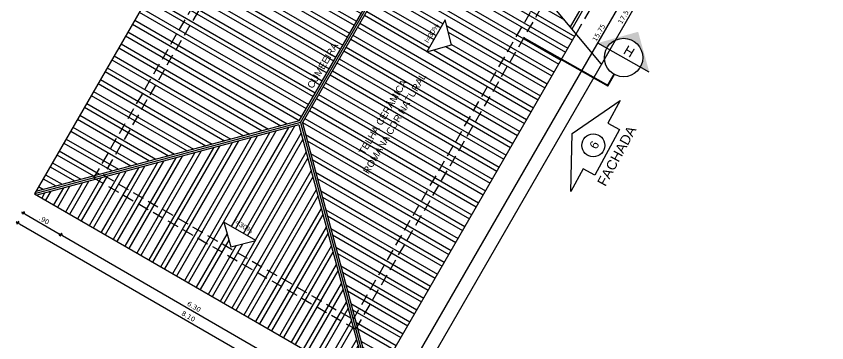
# Model space of a CAD drawing. Extents: x 249 to 354, y 55 to 132.
# Drawn here: x 319.78 to 336.66, y 64.96 to 71.75 of the extents above; entities that cross this region are included whole.
import ezdxf

# ---------------------------------------------------------------- set-up
doc = ezdxf.new("R2010")
doc.units = 0
doc.header["$LTSCALE"] = 0.005
doc.header["$PDMODE"] = 3
for name, pattern in [('CONTINU', [0]), ('DASHDOT', [25.4, 12.7, -6.35, 0, -6.35]), ('HIDDEN', [9.525, 6.35, -3.175])]:
    doc.linetypes.add(name, pattern=pattern)
doc.layers.get('0').update_dxf_attribs({"linetype": 'CONTINUOUS'})
doc.layers.get('Defpoints').update_dxf_attribs({"linetype": 'CONTINUOUS'})
for name, color, linetype in [('01', 1, 'CONTINUOUS'), ('02', 2, 'CONTINUOUS'), ('A-PISOS-NIVEL', 1, 'CONTINUOUS'), ('A-PROJCOBERTURA', 7, 'HIDDEN'), ('ARQ-CTA-1_075', 1, 'CONTINUOUS'), ('ARQ-MOB-VISTA', 1, 'CONTINU'), ('ARQ-SMB-1_100', 1, 'CONTINUOUS'), ('ARQ-TXT-1_050', 2, 'CONTINUOUS'), ('ARQ-TXT-1_075', 2, 'CONTINUOUS'), ('ARQ-TXT-1_100', 2, 'CONTINUOUS')]:
    doc.layers.add(name, color=color, linetype=linetype)
doc.styles.add('A20', font='arial.ttf', dxfattribs={"height": 0.2})
doc.styles.add('A26', font='arial.ttf', dxfattribs={"height": 0.26})
doc.styles.add('ESC-50-A20', font='arial.ttf', dxfattribs={"height": 0.1})
doc.styles.add('FNDE Text Cota 0075', font='verdana.ttf', dxfattribs={"height": 0.1})
doc.dimstyles.new('FNDE 1-075', dxfattribs={"dimscale": 2.5, "dimtxt": 0.1, "dimasz": 0.015, "dimexe": 0.15, "dimexo": 0.15, "dimgap": 0.015, "dimtad": 1, "dimzin": 4, "dimdsep": 46, "dimtxsty": 'FNDE Text Cota 0075', "dimblk": 'tic', "dimcen": 0.025, "dimdle": 0.15, "dimse1": 1, "dimse2": 1, "dimclrd": 251, "dimclre": 251, "dimclrt": 256, "dimaunit": 1, "dimadec": 3, "dimazin": 0, "dimtfac": 1, "dimtix": 1, "dimtmove": 2, "dimatfit": 3, "dimldrblk": 'DOTSMALL', "dimfxl": 0.15, "dimtvp": 1, "dimtolj": 1, "dimtzin": 0, "dimarcsym": 0})
pattern_1 = [(150, (43.23623, -57.05048), (-0.142875, -0.24746676), []), (150, (43.20137, -56.92037), (-0.142875, -0.24746676), [])]

# ---------------------------------------------------------------- blocks, each defined once
blk = doc.blocks.new('tic')
at = {"color": 251}
for p, q in [((-1, 0), (1, 0)), ((0, -1), (0, 1))]:
    blk.add_line(p, q, dxfattribs=at)
blk.add_line((-0.6, -0.6), (0.6, 0.6))
blk = doc.blocks.new('*D16')
at = {"layer": 'ARQ-CTA-1_075', "color": 251, "lineweight": -2, "transparency": 16777216}
blk.add_line((319.964, 67.638), (320.679, 67.225), dxfattribs=at)
at = {"layer": 'Defpoints', "color": 0, "transparency": 16777216}
for p in [(320.165, 68.06), (320.944, 67.61), (320.711, 67.207)]:
    blk.add_point(p, dxfattribs=at)
at = {"layer": 'ARQ-CTA-1_075', "color": 251, "lineweight": -2, "transparency": 16777216, "xscale": 0.0375, "yscale": 0.0375, "zscale": 0.0375}
for p, rotation in [((319.932, 67.657), 150.0000081916608), ((320.711, 67.207), 330.0000081916608)]:
    blk.add_blockref('tic', p, dxfattribs=dict(at, rotation=rotation))
at = {"layer": 'ARQ-CTA-1_075', "transparency": 16777216, "insert": (320.366, 67.509), "char_height": 0.1, "attachment_point": 5, "rotation": 330, "style": 'FNDE Text Cota 0075'}
blk.add_mtext('\\A1;.90', dxfattribs=at)
blk = doc.blocks.new('_DotSmall')
at = {"color": 0, "linetype": 'ByBlock', "const_width": 0.5}
blk.add_lwpolyline([(-0.0625, 0, 1), (0.0625, 0, 1)], format="xyb", close=True, dxfattribs=at)
blk = doc.blocks.new('*D17')
at = {"layer": 'ARQ-CTA-1_075', "color": 251, "lineweight": -2, "transparency": 16777216}
blk.add_line((320.744, 67.188), (326.135, 64.075), dxfattribs=at)
at = {"layer": 'Defpoints', "color": 0, "transparency": 16777216}
for p in [(320.944, 67.61), (326.4, 64.46), (326.167, 64.057)]:
    blk.add_point(p, dxfattribs=at)
at = {"layer": 'ARQ-CTA-1_075', "color": 251, "lineweight": -2, "transparency": 16777216, "xscale": 0.0375, "yscale": 0.0375, "zscale": 0.0375}
for p, rotation in [((320.711, 67.207), 150.000008191662), ((326.167, 64.057), 330.0000081916621)]:
    blk.add_blockref('tic', p, dxfattribs=dict(at, rotation=rotation))
at = {"layer": 'ARQ-CTA-1_075', "transparency": 16777216, "insert": (323.484, 65.709), "char_height": 0.1, "attachment_point": 5, "rotation": 330, "style": 'FNDE Text Cota 0075'}
blk.add_mtext('\\A1;6.30', dxfattribs=at)
blk = doc.blocks.new('*D19')
at = {"layer": 'ARQ-CTA-1_075', "color": 251, "lineweight": -2, "transparency": 16777216}
blk.add_line((319.848, 67.436), (326.798, 63.424), dxfattribs=at)
at = {"layer": 'Defpoints', "color": 0, "transparency": 16777216}
for p in [(320.165, 68.06), (327.179, 64.01), (326.83, 63.405)]:
    blk.add_point(p, dxfattribs=at)
at = {"layer": 'ARQ-CTA-1_075', "color": 251, "lineweight": -2, "transparency": 16777216, "xscale": 0.0375, "yscale": 0.0375, "zscale": 0.0375}
for p, rotation in [((319.815, 67.455), 150.0000081916616), ((326.83, 63.405), 330.0000081916616)]:
    blk.add_blockref('tic', p, dxfattribs=dict(at, rotation=rotation))
at = {"layer": 'ARQ-CTA-1_075', "transparency": 16777216, "insert": (323.368, 65.508), "char_height": 0.1, "attachment_point": 5, "rotation": 330, "style": 'FNDE Text Cota 0075'}
blk.add_mtext('\\A1;8.10', dxfattribs=at)
blk = doc.blocks.new('*D21')
at = {"layer": 'ARQ-CTA-1_075', "color": 251, "lineweight": -2, "transparency": 16777216}
blk.add_line((328.069, 64.579), (335.906, 78.154), dxfattribs=at)
at = {"layer": 'Defpoints', "color": 0, "transparency": 16777216}
for p in [(335.504, 78.429), (335.925, 78.187), (327.629, 64.789)]:
    blk.add_point(p, dxfattribs=at)
at = {"layer": 'ARQ-CTA-1_075', "color": 251, "lineweight": -2, "transparency": 16777216, "xscale": 0.0375, "yscale": 0.0375, "zscale": 0.0375}
for p, rotation in [((335.925, 78.187), 60.00000440132629), ((328.05, 64.547), 240.0000044013263)]:
    blk.add_blockref('tic', p, dxfattribs=dict(at, rotation=rotation))
at = {"layer": 'ARQ-CTA-1_075', "transparency": 16777216, "insert": (331.91, 71.411), "char_height": 0.1, "attachment_point": 5, "rotation": 60, "style": 'FNDE Text Cota 0075'}
blk.add_mtext('\\A1;15.75', dxfattribs=at)
blk = doc.blocks.new('*D23')
at = {"layer": 'ARQ-CTA-1_075', "color": 251, "lineweight": -2, "transparency": 16777216}
blk.add_line((327.866, 63.657), (336.604, 78.79), dxfattribs=at)
at = {"layer": 'Defpoints', "color": 0, "transparency": 16777216}
for p in [(335.954, 79.209), (336.623, 78.823), (327.179, 64.01)]:
    blk.add_point(p, dxfattribs=at)
at = {"layer": 'ARQ-CTA-1_075', "color": 251, "lineweight": -2, "transparency": 16777216, "xscale": 0.0375, "yscale": 0.0375, "zscale": 0.0375}
for p, rotation in [((336.623, 78.823), 60.00000440132642), ((327.848, 63.624), 240.0000044013264)]:
    blk.add_blockref('tic', p, dxfattribs=dict(at, rotation=rotation))
at = {"layer": 'ARQ-CTA-1_075', "transparency": 16777216, "insert": (332.442, 71.774), "char_height": 0.1, "attachment_point": 5, "rotation": 60, "style": 'FNDE Text Cota 0075'}
blk.add_mtext('\\A1;17.55', dxfattribs=at)
blk = doc.blocks.new('FNDE-Ind Corte-1_100')
blk.add_hatch(color=251).paths.add_polyline_path([(241.999, -2.386), (242.214, -2.386, -1), (243.014, -2.386), (243.229, -2.386), (242.614, -1.77)])
at = {"color": 251, "linetype": 'Continuous'}
blk.add_line((243.229, -2.386), (241.999, -2.386), dxfattribs=at)
blk.add_circle((242.614, -2.386), 0.4, dxfattribs=at)

msp = doc.modelspace()

# ---------------------------------------------------------------- hatches: boundary and pattern name
at = {"layer": '01'}
h = msp.add_hatch(dxfattribs=at)
h.set_pattern_fill('ANSI32', color=256, scale=0.03, angle=105)
h.set_pattern_definition(pattern_1)
h.paths.add_polyline_path([(325.893, 77.982), (327.941, 75.541), (327.831, 74.937), (328.58, 75.291), (328.641, 75.256), (328.493, 74.907), (328.644, 74.726), (325.671, 69.577), (320.193, 68.109)])
h.paths.add_polyline_path([(325.554, 72.612), (325.426, 73.131), (325.94, 73.28)], flags=16)
h = msp.add_hatch(dxfattribs=at)
h.set_pattern_fill('ANSI32', color=256, scale=0.03, angle=105)
h.set_pattern_definition(pattern_1)
h.paths.add_polyline_path([(327.208, 64.059), (325.74, 69.537), (328.692, 74.649), (328.724, 74.63), (331.438, 71.386)])
h.paths.add_polyline_path([(328.328, 71.01), (328.843, 71.158), (328.714, 71.678)], flags=16)
h = msp.add_hatch(dxfattribs=at)
h.set_pattern_fill('ANSI32', color=256, scale=0.03, angle=15)
h.set_pattern_definition([(60, (43.23623, -57.05048), (-0.24746676, 0.142875), []), (60, (43.36635, -57.01562), (-0.24746676, 0.142875), [])])
h.paths.add_polyline_path([(325.669, 69.493), (320.214, 68.032), (327.13, 64.038)])
h.paths.add_polyline_path([(324.104, 67.471), (324.252, 66.957), (324.772, 67.085)], flags=16)

# ---------------------------------------------------------------- linework, layer by layer
at = {"layer": '02'}
for points in [[(328.328, 71.01), (328.843, 71.158), (328.714, 71.678)], [(324.104, 67.471), (324.252, 66.957), (324.772, 67.085)]]:
    msp.add_lwpolyline(points, close=True, dxfattribs=at)
at = {"layer": 'A-PISOS-NIVEL', "color": 2}
for p, q in [((325.671, 69.577), (328.644, 74.726)), ((325.697, 69.542), (328.671, 74.694)), ((325.74, 69.537), (328.706, 74.674)), ((325.697, 69.542), (320.165, 68.06)), ((325.671, 69.577), (320.193, 68.109)), ((325.697, 69.542), (327.179, 64.01)), ((325.74, 69.537), (327.208, 64.059)), ((325.669, 69.493), (320.214, 68.032)), ((325.669, 69.493), (327.13, 64.038))]:
    msp.add_line(p, q, dxfattribs=at)
msp.add_lwpolyline([(325.893, 77.982), (320.165, 68.06), (327.179, 64.01), (331.438, 71.386)], dxfattribs=at)
at = {"layer": 'A-PROJCOBERTURA', "ltscale": 7.5}
for points in [[(331.438, 71.386), (335.954, 79.209), (328.94, 83.259), (325.893, 77.982)], [(326.509, 77.248), (321.394, 68.389), (326.85, 65.239), (330.823, 72.121)], [(326.611, 77.126), (321.599, 68.444), (326.795, 65.444), (330.721, 72.243)]]:
    msp.add_lwpolyline(points, dxfattribs=at)
at = {"layer": 'ARQ-MOB-VISTA'}
for p, q in [((331.318, 71.529), (332.879, 74.232)), ((331.352, 71.488), (332.913, 74.191))]:
    msp.add_line(p, q, dxfattribs=at)
at = {"layer": 'ARQ-SMB-1_100', "color": 1}
msp.add_lwpolyline([(331.961, 70.76), (328.493, 74.907), (328.674, 75.335), (327.831, 74.937), (327.941, 75.541), (325.556, 78.384)], dxfattribs=at)
at = {"layer": 'ARQ-SMB-1_100', "color": 251, "linetype": 'DASHDOT', "ltscale": 0.1}
for points in [[(332.229, 70.545, 0.04, 0.04, 0), (332.095, 70.31, 0.04, 0.04, 0), (330.354, 71.294, 0, 0, 0)], [(332.159, 70.419, 0.02, 0.02, 0), (332.091, 70.302, 0.02, 0.02, 0), (331.225, 70.802, 0, 0, 0)]]:
    msp.add_lwpolyline(points, format="xyseb", dxfattribs=at)
at = {"layer": 'ARQ-SMB-1_100'}
msp.add_lwpolyline([(331.583, 68.579), (331.326, 68.106), (331.358, 69.315), (332.355, 70), (332.098, 69.526), (332.339, 69.395), (331.824, 68.448), (331.583, 68.579)], dxfattribs=at)
at = {"layer": 'ARQ-SMB-1_100', "color": 2}
msp.add_circle((331.795, 69.066), 0.239, dxfattribs=at)

# ---------------------------------------------------------------- block references
at = {"layer": 'ARQ-SMB-1_100', "rotation": 330.5258172913248}
msp.add_blockref('FNDE-Ind Corte-1_100', (122.385, 192.344), dxfattribs=at)

# ---------------------------------------------------------------- texts
at = {"layer": 'A-PISOS-NIVEL', "color": 2, "style": 'A26', "text_generation_flag": 6, "width": 1.1}
for rotation, p in [(237.5226, (328.354, 71.187)), (147.5226, (324.296, 67.463))]:
    msp.add_text('I=30%%%', height=0.1, rotation=rotation, dxfattribs=at).set_placement(p)
at = {"layer": 'ARQ-TXT-1_050', "insert": (331.617, 67.835), "char_height": 0.2048, "attachment_point": 1, "rotation": 61.4904, "style": 'ESC-50-A20'}
msp.add_mtext_dynamic_manual_height_columns('\\pi0.52273;FACHADA  ', width=2.38952, gutter_width=1, heights=[0], dxfattribs=at)
at = {"layer": 'ARQ-TXT-1_050', "insert": (331.703, 69.056), "char_height": 0.18, "width": 0.12938, "attachment_point": 1, "rotation": 61.4904, "style": 'A20'}
msp.add_mtext('6', dxfattribs=at)
at = {"layer": 'ARQ-TXT-1_075', "style": 'ESC-50-A20'}
for s, p in [('CUMEEIRA', (325.953, 70.234)), ('TELHA CERÂMICA', (327.028, 68.856)), ('ROMANA COR NATURAL ', (327.116, 68.46))]:
    msp.add_text(s, height=0.144, rotation=59.4702, dxfattribs=at).set_placement(p)
at = {"layer": 'ARQ-TXT-1_100', "insert": (332.504, 71.158), "char_height": 0.2, "width": 8.52818, "attachment_point": 1, "rotation": 329.4742, "style": 'ESC-50-A20'}
msp.add_mtext('H', dxfattribs=at)

# ---------------------------------------------------------------- dimensions: what is measured, and where the dimension line sits
at = {"layer": 'ARQ-CTA-1_075'}
dim = msp.add_linear_dim(base=(336.623, 78.823), p1=(327.179, 64.01), p2=(335.954, 79.209), angle=60, dimstyle='FNDE 1-075', dxfattribs=at)
dim.commit()
dim.dimension.update_dxf_attribs({"geometry": '*D23', "text_midpoint": (332.442, 71.774), "dimtype": 161})
for p1, p2, distance, picture, middle in [((327.629, 64.789), (335.504, 78.429), -0.485, '*D21', (331.91, 71.411)), ((320.165, 68.06), (327.179, 64.01), -0.699, '*D19', (323.368, 65.508)), ((320.165, 68.06), (320.944, 67.61), -0.466, '*D16', (320.366, 67.509)), ((320.944, 67.61), (326.4, 64.46), -0.466, '*D17', (323.484, 65.709))]:
    dim = msp.add_aligned_dim(p1=p1, p2=p2, distance=distance, dimstyle='FNDE 1-075', dxfattribs=at)
    dim.commit()
    dim.dimension.update_dxf_attribs({"geometry": picture, "text_midpoint": middle})

doc.saveas('drawing.dxf')
